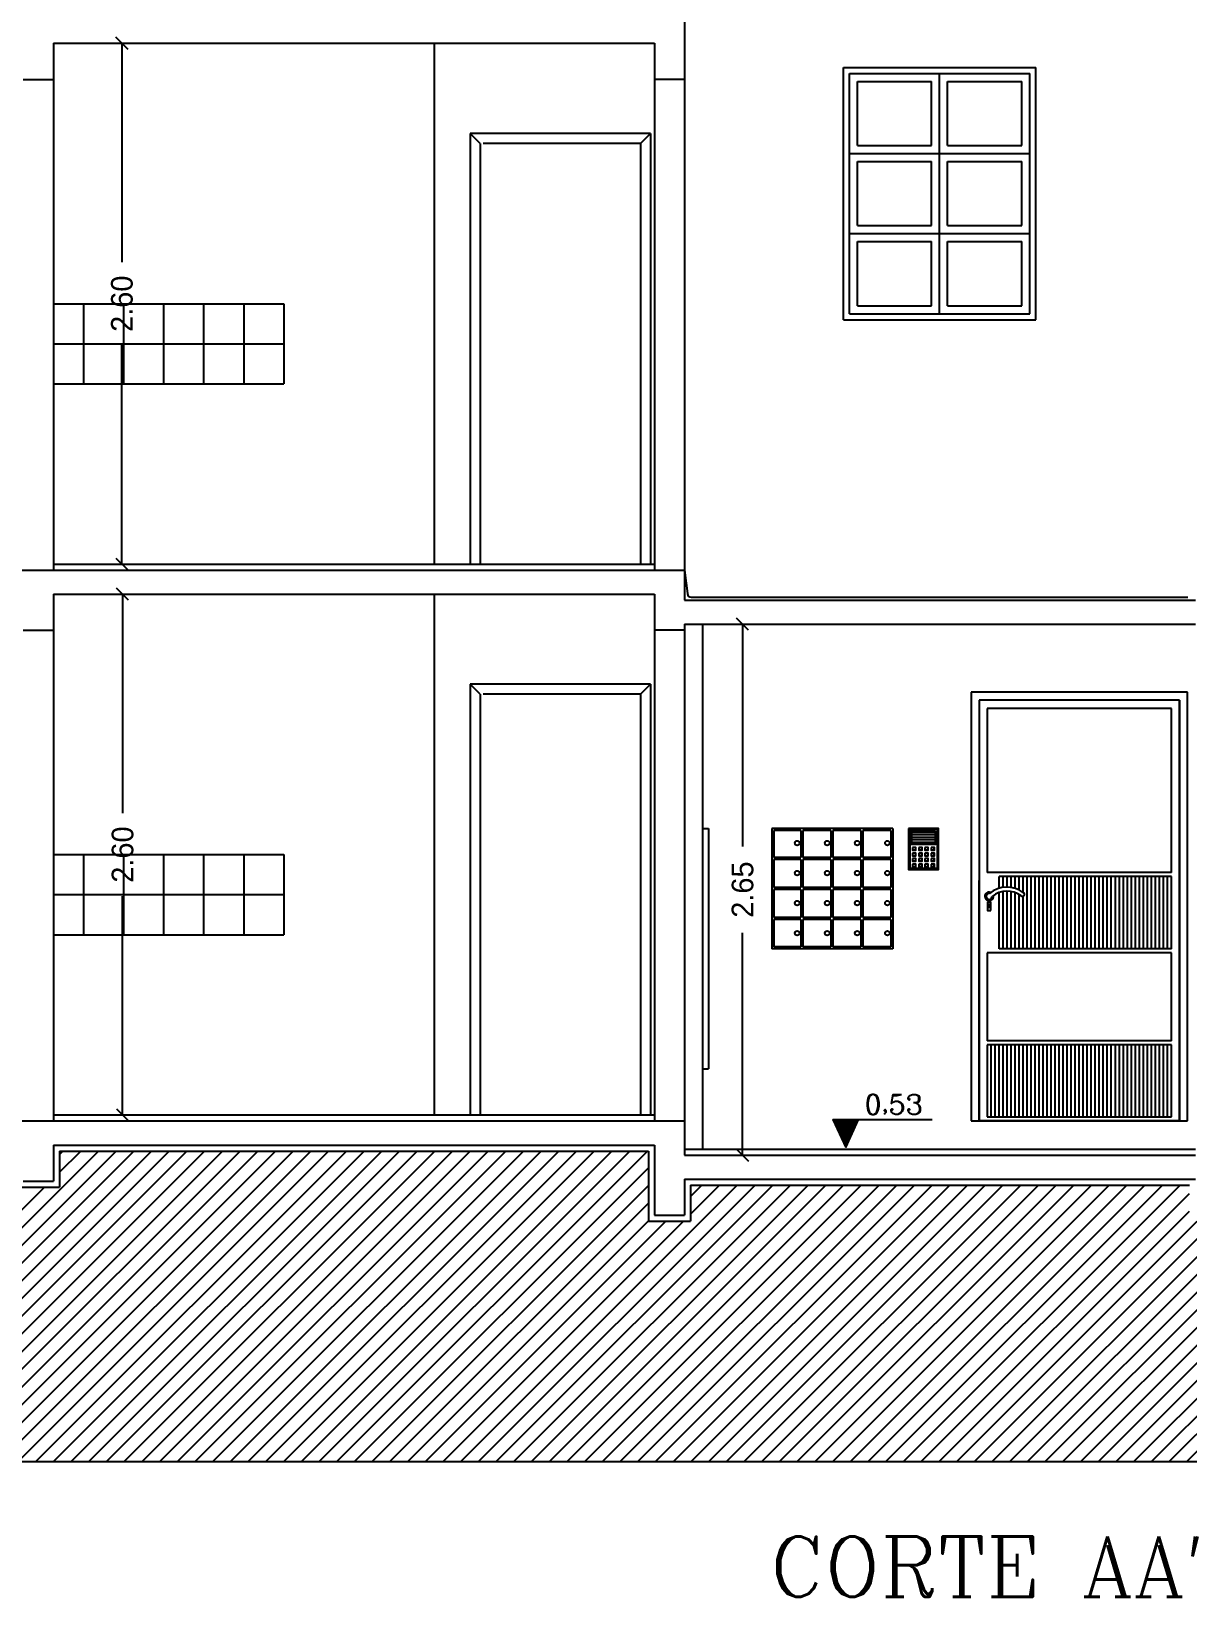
# Model space of a CAD drawing. Extents: x -9 to 119, y 33 to 95.
# Drawn here: x 35.15 to 40.92, y 34.32 to 42.14 of the extents above; entities that cross this region are included whole.
import ezdxf

# ---------------------------------------------------------------- set-up
doc = ezdxf.new("R2010")
doc.units = 0
doc.header["$LTSCALE"] = 8
doc.layers.get('0').update_dxf_attribs({"linetype": 'CONTINUOUS'})
doc.layers.get('DEFPOINTS').update_dxf_attribs({"linetype": 'CONTINUOUS'})
for name, color, linetype in [('CONCRETO', 5, 'CONTINUOUS'), ('COTA', 244, 'CONTINUOUS'), ('COTAS', 244, 'CONTINUOUS'), ('EQUIPAMENTOS', 1, 'CONTINUOUS'), ('ESQUADRIAEMFACHADA', 1, 'CONTINUOUS'), ('ESQUADRIAS', 244, 'CONTINUOUS'), ('PAREDE', 7, 'CONTINUOUS'), ('PAREDES', 7, 'CONTINUOUS'), ('PISO', 30, 'CONTINUOUS'), ('TERRENOEMCORTE', 244, 'CONTINUOUS'), ('TEXTO', 1, 'CONTINUOUS'), ('VISTA', 244, 'CONTINUOUS'), ('VISTAL', 30, 'CONTINUOUS')]:
    doc.layers.add(name, color=color, linetype=linetype)
doc.styles.add('ROMANC', font='ROMANC.SHX')
doc.dimstyles.get("Standard").update_dxf_attribs({"dimtxt": 0.18, "dimasz": 0.18, "dimexe": 0.18, "dimexo": 0.0625, "dimgap": 0.09, "dimtad": 0, "dimtih": 1, "dimtoh": 1, "dimzin": 0, "dimtxsty": 'STANDARD', "dimcen": 0.09, "dimclrt": 30, "dimazin": 3, "dimtfac": 1, "dimtdec": 4, "dimtofl": 0, "dimtmove": 0, "dimatfit": 3, "dimtolj": 1, "dimtzin": 0})

# ---------------------------------------------------------------- blocks, each defined once
blk = doc.blocks.new('_OBLIQUE')
at = {"color": 0, "linetype": 'BYBLOCK'}
blk.add_line((-0.5, -0.5), (0.5, 0.5), dxfattribs=at)
blk = doc.blocks.new('*D31')
at = {"color": 0, "linetype": 'BYBLOCK', "ltscale": 0.2}
for p, q in [((57.9349, 97.4388), (58.2954, 97.4388)), ((58.1874, 97.4388), (58.1874, 96.3298)), ((58.1874, 94.7888), (58.1874, 95.8978)), ((57.9349, 94.7888), (58.2954, 94.7888))]:
    blk.add_line(p, q, dxfattribs=at)
at = {"layer": 'DEFPOINTS', "color": 0, "linetype": 'BYBLOCK', "ltscale": 0.2}
for p in [(57.8974, 97.4388), (57.8974, 94.7888), (58.1874, 94.7888)]:
    blk.add_point(p, dxfattribs=at)
at = {"color": 0, "linetype": 'BYBLOCK', "ltscale": 0.2, "xscale": 0.06, "yscale": 0.06, "zscale": 0.06}
for p, rotation in [((58.1874, 97.4388), 90), ((58.1874, 94.7888), 270)]:
    blk.add_blockref('_OBLIQUE', p, dxfattribs=dict(at, rotation=rotation))
at = {"color": 30, "linetype": 'BYBLOCK', "ltscale": 0.2, "insert": (58.1874, 96.1138), "char_height": 0.108, "attachment_point": 5, "rotation": 90}
blk.add_mtext('\\A1;2.65', dxfattribs=at)
blk = doc.blocks.new('*X2')
at = {"color": 0}
for p, q in [((191.8346, 96.81), (191.8357, 96.8112)), ((191.8352, 96.8088), (191.8375, 96.8112)), ((191.8357, 96.8076), (191.8392, 96.8112)), ((191.8363, 96.8064), (191.841, 96.8112)), ((191.8369, 96.8052), (191.8428, 96.8112)), ((191.8374, 96.804), (191.8445, 96.8112)), ((191.838, 96.8028), (191.8463, 96.8112)), ((191.8386, 96.8016), (191.8481, 96.8112)), ((191.8391, 96.8004), (191.8498, 96.8112)), ((191.8397, 96.7992), (191.8516, 96.8112)), ((191.8403, 96.798), (191.8534, 96.8112)), ((191.8408, 96.7968), (191.8551, 96.8112)), ((191.8414, 96.7956), (191.8569, 96.8112)), ((191.842, 96.7944), (191.8587, 96.8112)), ((191.8425, 96.7932), (191.8605, 96.8112)), ((191.8431, 96.792), (191.8622, 96.8112)), ((191.8436, 96.7908), (191.864, 96.8112)), ((191.8442, 96.7896), (191.8658, 96.8112)), ((191.8448, 96.7884), (191.8675, 96.8112)), ((191.8453, 96.7872), (191.8693, 96.8112)), ((191.8459, 96.786), (191.8711, 96.8112)), ((191.8465, 96.7848), (191.8728, 96.8112)), ((191.847, 96.7836), (191.8746, 96.8112)), ((191.8476, 96.7824), (191.8764, 96.8112)), ((191.8482, 96.7812), (191.8781, 96.8112)), ((191.8487, 96.78), (191.8799, 96.8112)), ((191.8493, 96.7788), (191.8817, 96.8112)), ((191.8499, 96.7776), (191.8834, 96.8112)), ((191.8504, 96.7764), (191.8852, 96.8112)), ((191.851, 96.7752), (191.887, 96.8112)), ((191.8516, 96.774), (191.8887, 96.8112)), ((191.8521, 96.7728), (191.8905, 96.8112)), ((191.8527, 96.7716), (191.8923, 96.8112)), ((191.8533, 96.7704), (191.894, 96.8112)), ((191.8538, 96.7692), (191.8958, 96.8112)), ((191.8544, 96.768), (191.8976, 96.8112)), ((191.855, 96.7668), (191.8972, 96.809)), ((191.8555, 96.7656), (191.8957, 96.8057)), ((191.8561, 96.7644), (191.8942, 96.8025)), ((191.8567, 96.7632), (191.8927, 96.7992)), ((191.8572, 96.762), (191.8913, 96.796)), ((191.8578, 96.7608), (191.8898, 96.7928)), ((191.8584, 96.7596), (191.8883, 96.7895)), ((191.8589, 96.7584), (191.8868, 96.7863)), ((191.8595, 96.7572), (191.8853, 96.783)), ((191.8601, 96.756), (191.8839, 96.7798)), ((191.8606, 96.7548), (191.8824, 96.7765)), ((191.8612, 96.7536), (191.8809, 96.7733)), ((191.8618, 96.7524), (191.8794, 96.77)), ((191.8623, 96.7512), (191.8779, 96.7668)), ((191.8629, 96.75), (191.8765, 96.7635)), ((191.8635, 96.7488), (191.875, 96.7603)), ((191.864, 96.7476), (191.8735, 96.757)), ((191.8646, 96.7464), (191.872, 96.7538)), ((191.8652, 96.7452), (191.8705, 96.7505)), ((191.8657, 96.744), (191.8691, 96.7473)), ((191.8663, 96.7428), (191.8676, 96.744))]:
    blk.add_line(p, q, dxfattribs=at)
blk = doc.blocks.new('*D133')
at = {"color": 0, "linetype": 'BYBLOCK', "ltscale": 0.2}
for p, q in [((35.2975, 42.0754), (35.7106, 42.0754)), ((35.6026, 42.0754), (35.6026, 40.9824)), ((35.6026, 39.4754), (35.6026, 40.5684)), ((35.2975, 39.4754), (35.7106, 39.4754))]:
    blk.add_line(p, q, dxfattribs=at)
at = {"layer": 'DEFPOINTS', "color": 0, "linetype": 'BYBLOCK', "ltscale": 0.2}
for p in [(35.26, 42.0754), (35.26, 39.4754), (35.6026, 39.4754)]:
    blk.add_point(p, dxfattribs=at)
at = {"color": 0, "linetype": 'BYBLOCK', "ltscale": 0.2, "xscale": 0.06, "yscale": 0.06, "zscale": 0.06}
for p, rotation in [((35.6026, 42.0754), 90), ((35.6026, 39.4754), 270)]:
    blk.add_blockref('_OBLIQUE', p, dxfattribs=dict(at, rotation=rotation))
at = {"color": 30, "linetype": 'BYBLOCK', "ltscale": 0.2, "insert": (35.6026, 40.7754), "char_height": 0.108, "attachment_point": 5, "rotation": 90}
blk.add_mtext('\\A1;2.60', dxfattribs=at)
blk = doc.blocks.new('*D134')
at = {"color": 0, "linetype": 'BYBLOCK', "ltscale": 0.2}
for p, q in [((35.2975, 39.3254), (35.7139, 39.3254)), ((35.6059, 39.3254), (35.6059, 38.2324)), ((35.6059, 36.7254), (35.6059, 37.8184)), ((35.2975, 36.7254), (35.7139, 36.7254))]:
    blk.add_line(p, q, dxfattribs=at)
at = {"layer": 'DEFPOINTS', "color": 0, "linetype": 'BYBLOCK', "ltscale": 0.2}
for p in [(35.26, 39.3254), (35.26, 36.7254), (35.6059, 36.7254)]:
    blk.add_point(p, dxfattribs=at)
at = {"color": 0, "linetype": 'BYBLOCK', "ltscale": 0.2, "xscale": 0.06, "yscale": 0.06, "zscale": 0.06}
for p, rotation in [((35.6059, 39.3254), 90), ((35.6059, 36.7254), 270)]:
    blk.add_blockref('_OBLIQUE', p, dxfattribs=dict(at, rotation=rotation))
at = {"color": 30, "linetype": 'BYBLOCK', "ltscale": 0.2, "insert": (35.6059, 38.0254), "char_height": 0.108, "attachment_point": 5, "rotation": 90}
blk.add_mtext('\\A1;2.60', dxfattribs=at)
blk = doc.blocks.new('*D135')
at = {"color": 0, "linetype": 'BYBLOCK', "ltscale": 0.2}
for p, q in [((7.9854, 47.3212), (7.4756, 47.3212)), ((7.5836, 47.3212), (7.5836, 46.2282)), ((7.5836, 44.7212), (7.5836, 45.8142)), ((7.9854, 44.7212), (7.4756, 44.7212)), ((68.6188, 37.9514), (68.3973, 37.9514)), ((68.5053, 37.9514), (68.5053, 37.4216)), ((68.5053, 36.4958), (68.5053, 37.0256)), ((68.6188, 36.4958), (68.3973, 36.4958))]:
    blk.add_line(p, q, dxfattribs=at)
at = {"layer": 'DEFPOINTS', "color": 0, "linetype": 'BYBLOCK', "ltscale": 0.2}
for p in [(8.0229, 47.3212), (7.5836, 44.7212), (8.0229, 44.7212), (68.6563, 37.9514), (68.5053, 36.4958), (68.6563, 36.4958)]:
    blk.add_point(p, dxfattribs=at)
at = {"color": 0, "linetype": 'BYBLOCK', "ltscale": 0.2, "xscale": 0.06, "yscale": 0.06, "zscale": 0.06}
for p, rotation in [((7.5836, 47.3212), 90), ((7.5836, 44.7212), 270), ((68.5053, 37.9514), 90), ((68.5053, 36.4958), 270)]:
    blk.add_blockref('_OBLIQUE', p, dxfattribs=dict(at, rotation=rotation))
at = {"color": 30, "linetype": 'BYBLOCK', "ltscale": 0.2, "char_height": 0.108, "attachment_point": 5, "rotation": 90}
for s, insert in [('\\A1;2.60', (7.5836, 46.0212)), ('\\A1;1.46', (68.5053, 37.2236))]:
    blk.add_mtext(s, dxfattribs=dict(at, insert=insert))
blk = doc.blocks.new('*D136')
at = {"color": 0, "linetype": 'BYBLOCK', "ltscale": 0.2}
for p, q in [((11.0965, 52.3012), (10.7609, 52.3012)), ((10.8689, 52.3012), (10.8689, 51.8192)), ((10.8689, 50.9412), (10.8689, 51.4232)), ((11.4966, 50.9412), (10.7609, 50.9412)), ((7.9854, 44.5712), (7.4806, 44.5712)), ((7.5886, 44.5712), (7.5886, 43.4782)), ((7.5886, 41.9712), (7.5886, 43.0642)), ((7.9854, 41.9712), (7.4806, 41.9712)), ((68.6188, 38.1514), (68.2229, 38.1514)), ((68.3309, 38.1514), (68.3309, 37.5216)), ((68.3309, 36.4958), (68.3309, 37.1256)), ((68.6188, 36.4958), (68.2229, 36.4958))]:
    blk.add_line(p, q, dxfattribs=at)
at = {"layer": 'DEFPOINTS', "color": 0, "linetype": 'BYBLOCK', "ltscale": 0.2}
for p in [(10.8689, 52.3012), (11.134, 52.3012), (11.5341, 50.9412), (8.0229, 44.5712), (7.5886, 41.9712), (8.0229, 41.9712), (68.6563, 38.1514), (68.3309, 36.4958), (68.6563, 36.4958)]:
    blk.add_point(p, dxfattribs=at)
at = {"color": 0, "linetype": 'BYBLOCK', "ltscale": 0.2, "xscale": 0.06, "yscale": 0.06, "zscale": 0.06}
for p, rotation in [((10.8689, 52.3012), 90), ((10.8689, 50.9412), 270), ((7.5886, 44.5712), 90), ((7.5886, 41.9712), 270), ((68.3309, 38.1514), 90), ((68.3309, 36.4958), 270)]:
    blk.add_blockref('_OBLIQUE', p, dxfattribs=dict(at, rotation=rotation))
at = {"color": 30, "linetype": 'BYBLOCK', "ltscale": 0.2, "char_height": 0.108, "attachment_point": 5, "rotation": 90}
for s, insert in [('\\A1;1.36', (10.8689, 51.6212)), ('\\A1;2.60', (7.5886, 43.2712)), ('\\A1;1.66', (68.3309, 37.3236))]:
    blk.add_mtext(s, dxfattribs=dict(at, insert=insert))
blk = doc.blocks.new('*X149')
at = {"color": 0, "ltscale": 0.2}
for p, q in [((39.5442, 38.1375), (39.6609, 38.1375)), ((39.5442, 38.125), (39.6609, 38.125)), ((39.5442, 38.1125), (39.6609, 38.1125)), ((39.5442, 38.1), (39.6609, 38.1)), ((39.5442, 38.0875), (39.6609, 38.0875))]:
    blk.add_line(p, q, dxfattribs=at)
blk = doc.blocks.new('*X155')
at = {"color": 0, "ltscale": 0.2}
for p, q in [((33.9348, 34.9954), (35.4848, 36.5454)), ((34.0231, 34.9954), (35.5731, 36.5454)), ((34.1115, 34.9954), (35.6615, 36.5454)), ((34.1999, 34.9954), (35.7499, 36.5454)), ((34.2883, 34.9954), (35.8383, 36.5454)), ((34.3767, 34.9954), (35.9267, 36.5454)), ((34.4651, 34.9954), (36.0151, 36.5454)), ((34.5535, 34.9954), (36.1035, 36.5454)), ((34.6419, 34.9954), (36.1919, 36.5454)), ((34.7302, 34.9954), (36.2802, 36.5454)), ((34.8186, 34.9954), (36.3686, 36.5454)), ((34.907, 34.9954), (36.457, 36.5454)), ((34.9954, 34.9954), (36.5454, 36.5454)), ((35.0838, 34.9954), (36.6338, 36.5454)), ((35.1722, 34.9954), (36.7222, 36.5454)), ((35.2606, 34.9954), (36.8106, 36.5454)), ((35.29, 36.4391), (35.3964, 36.5454)), ((35.29, 36.5275), (35.308, 36.5454)), ((35.349, 34.9954), (36.899, 36.5454)), ((35.4374, 34.9954), (36.9874, 36.5454)), ((35.5257, 34.9954), (37.0757, 36.5454)), ((35.6141, 34.9954), (37.1641, 36.5454)), ((35.7025, 34.9954), (37.2525, 36.5454)), ((35.7909, 34.9954), (37.3409, 36.5454)), ((35.8793, 34.9954), (37.4293, 36.5454)), ((35.9677, 34.9954), (37.5177, 36.5454)), ((36.0561, 34.9954), (37.6061, 36.5454)), ((36.1445, 34.9954), (37.6945, 36.5454)), ((36.2328, 34.9954), (37.7828, 36.5454)), ((36.3212, 34.9954), (37.8712, 36.5454)), ((36.4096, 34.9954), (37.9596, 36.5454)), ((36.498, 34.9954), (38.048, 36.5454)), ((36.5864, 34.9954), (38.1364, 36.5454)), ((36.6748, 34.9954), (38.2248, 36.5454)), ((39.9452, 34.9954), (41.4952, 36.5454)), ((40.0335, 34.9954), (41.5835, 36.5454)), ((40.1219, 34.9954), (41.6719, 36.5454)), ((40.2103, 34.9954), (41.7603, 36.5454)), ((40.2987, 34.9954), (41.8487, 36.5454)), ((40.3871, 34.9954), (41.9371, 36.5454)), ((40.4755, 34.9954), (42.0255, 36.5454)), ((40.5639, 34.9954), (42.1139, 36.5454)), ((40.6523, 34.9954), (42.2023, 36.5454)), ((40.7407, 34.9954), (42.2907, 36.5454)), ((40.829, 34.9954), (42.379, 36.5454)), ((40.9174, 34.9954), (42.4674, 36.5454)), ((36.7632, 34.9954), (38.23, 36.4622)), ((33.8464, 34.9954), (35.2164, 36.3654)), ((36.8516, 34.9954), (38.23, 36.3739)), ((37.2935, 34.9954), (38.6735, 36.3754)), ((37.3819, 34.9954), (38.7619, 36.3754)), ((37.4703, 34.9954), (38.8503, 36.3754)), ((37.5587, 34.9954), (38.9387, 36.3754)), ((37.6471, 34.9954), (39.0271, 36.3754)), ((37.7355, 34.9954), (39.1155, 36.3754)), ((37.8238, 34.9954), (39.2038, 36.3754)), ((37.9122, 34.9954), (39.2922, 36.3754)), ((38.0006, 34.9954), (39.3806, 36.3754)), ((38.089, 34.9954), (39.469, 36.3754)), ((38.1774, 34.9954), (39.5574, 36.3754)), ((38.2658, 34.9954), (39.6458, 36.3754)), ((38.3542, 34.9954), (39.7342, 36.3754)), ((38.44, 36.2303), (38.5851, 36.3754)), ((38.44, 36.3187), (38.4967, 36.3754)), ((38.4426, 34.9954), (39.8226, 36.3754)), ((38.5309, 34.9954), (39.9109, 36.3754)), ((38.6193, 34.9954), (39.9993, 36.3754)), ((38.7077, 34.9954), (40.0877, 36.3754)), ((38.7961, 34.9954), (40.1761, 36.3754)), ((38.8845, 34.9954), (40.2645, 36.3754)), ((38.9729, 34.9954), (40.3529, 36.3754)), ((39.0613, 34.9954), (40.4413, 36.3754)), ((39.1497, 34.9954), (40.5297, 36.3754)), ((39.2381, 34.9954), (40.6181, 36.3754)), ((39.3264, 34.9954), (40.7064, 36.3754)), ((39.4148, 34.9954), (40.7948, 36.3754)), ((39.5032, 34.9954), (40.8832, 36.3754)), ((36.94, 34.9954), (38.23, 36.2855)), ((39.5916, 34.9954), (40.93, 36.3338)), ((37.0283, 34.9954), (38.23, 36.1971)), ((37.1167, 34.9954), (38.3167, 36.1954)), ((37.2051, 34.9954), (38.4051, 36.1954)), ((39.68, 34.9954), (40.93, 36.2454)), ((39.7684, 34.9954), (40.9684, 36.1954)), ((39.8568, 34.9954), (41.0568, 36.1954))]:
    blk.add_line(p, q, dxfattribs=at)
blk = doc.blocks.new('*D149')
at = {"color": 0, "linetype": 'BYBLOCK', "ltscale": 0.2}
for p, q in [((49.37, 37.0111), (49.37, 37.1917)), ((51.9549, 37.0077), (51.9549, 37.1917)), ((49.37, 37.0837), (50.4464, 37.0837)), ((51.9549, 37.0837), (50.8784, 37.0837)), ((20.0507, 35.7912), (19.8223, 35.7912)), ((20.0457, 35.7412), (19.8223, 35.7412)), ((19.9303, 35.7912), (19.9303, 35.7912)), ((19.9303, 35.7412), (19.9303, 35.6212))]:
    blk.add_line(p, q, dxfattribs=at)
at = {"layer": 'DEFPOINTS', "color": 0, "linetype": 'BYBLOCK', "ltscale": 0.2}
for p in [(51.9549, 37.0837), (49.37, 36.9736), (51.9549, 36.9702), (19.9303, 35.7412), (20.0832, 35.7412), (20.0882, 35.7912)]:
    blk.add_point(p, dxfattribs=at)
at = {"color": 0, "linetype": 'BYBLOCK', "ltscale": 0.2, "xscale": 0.06, "yscale": 0.06, "zscale": 0.06}
for p, rotation in [((49.37, 37.0837), 180), ((19.9303, 35.7912), 270), ((19.9303, 35.7412), 90)]:
    blk.add_blockref('_OBLIQUE', p, dxfattribs=dict(at, rotation=rotation))
blk.add_blockref('_OBLIQUE', (51.9549, 37.0837), dxfattribs=at)
at = {"color": 30, "linetype": 'BYBLOCK', "ltscale": 0.2, "insert": (50.6624, 37.0837), "char_height": 0.108, "attachment_point": 5}
blk.add_mtext('\\A1;{2.55}', dxfattribs=at)
at = {"color": 30, "linetype": 'BYBLOCK', "ltscale": 0.2, "insert": (19.9303, 35.4232), "char_height": 0.108, "attachment_point": 5, "rotation": 90}
blk.add_mtext('\\A1;0.05', dxfattribs=at)

msp = doc.modelspace()

# ---------------------------------------------------------------- linework, layer by layer
at = {"layer": 'CONCRETO', "color": 5, "ltscale": 0.2}
for p, q in [((38.41, 42.1954), (38.41, 41.8954)), ((35.26, 42.0754), (35.26, 41.8954)), ((35.26, 42.0754), (38.26, 42.0754)), ((38.26, 42.0754), (38.26, 41.8954)), ((35.11, 41.8954), (35.26, 41.8954)), ((38.41, 41.8954), (38.26, 41.8954)), ((33.69, 39.4454), (38.41, 39.4454)), ((38.41, 39.4454), (38.41, 39.2954)), ((35.26, 39.3254), (35.26, 39.1454)), ((35.26, 39.3254), (38.26, 39.3254)), ((38.26, 39.3254), (38.26, 39.1454)), ((38.41, 39.2954), (40.96, 39.2954)), ((38.41, 39.1754), (40.96, 39.1754)), ((38.41, 39.1754), (38.41, 39.1454)), ((35.11, 39.1454), (35.26, 39.1454)), ((38.41, 39.1454), (38.26, 39.1454)), ((33.69, 36.6954), (38.41, 36.6954)), ((38.41, 36.6954), (38.41, 36.5254)), ((35.26, 36.5754), (35.26, 36.3954)), ((35.26, 36.5754), (38.26, 36.5754)), ((38.26, 36.5754), (38.26, 36.2254)), ((38.41, 36.5254), (40.96, 36.5254)), ((35.11, 36.3954), (35.26, 36.3954)), ((38.41, 36.4054), (38.41, 36.2254)), ((38.41, 36.4054), (40.96, 36.4054)), ((38.26, 36.2254), (38.41, 36.2254))]:
    msp.add_line(p, q, dxfattribs=at)
at = {"layer": 'COTAS', "color": 244, "ltscale": 0.2}
for p, q in [((39.1506, 36.702), (39.6451, 36.702)), ((39.1506, 36.702), (39.2157, 36.5636)), ((39.2157, 36.5636), (39.279, 36.7024))]:
    msp.add_line(p, q, dxfattribs=at)
at = {"layer": 'EQUIPAMENTOS', "color": 30, "ltscale": 0.2}
msp.add_line((38.41, 39.4454), (38.424, 39.328), dxfattribs=at)
for points in [[(39.6629, 38.1417), (39.6629, 38.075), (39.5422, 38.075), (39.5422, 38.1417)], [(39.6609, 38.1397), (39.6609, 38.077), (39.5442, 38.077), (39.5442, 38.1397)], [(39.5478, 38.061), (39.5478, 38.0476), (39.5645, 38.0476), (39.5645, 38.061)], [(39.5484, 38.0604), (39.5484, 38.0482), (39.5639, 38.0482), (39.5639, 38.0604)], [(39.5786, 38.061), (39.5786, 38.0476), (39.5953, 38.0476), (39.5953, 38.061)], [(39.5792, 38.0604), (39.5792, 38.0482), (39.5947, 38.0482), (39.5947, 38.0604)], [(39.6093, 38.061), (39.6093, 38.0476), (39.6261, 38.0476), (39.6261, 38.061)], [(39.6099, 38.0604), (39.6099, 38.0482), (39.6255, 38.0482), (39.6255, 38.0604)], [(39.6401, 38.061), (39.6401, 38.0476), (39.6568, 38.0476), (39.6568, 38.061)], [(39.6407, 38.0604), (39.6407, 38.0482), (39.6562, 38.0482), (39.6562, 38.0604)], [(39.5478, 38.033), (39.5478, 38.0196), (39.5645, 38.0196), (39.5645, 38.033)], [(39.5478, 38.0061), (39.5478, 37.9927), (39.5645, 37.9927), (39.5645, 38.0061)], [(39.5484, 38.0324), (39.5484, 38.0202), (39.5639, 38.0202), (39.5639, 38.0324)], [(39.5484, 38.0055), (39.5484, 37.9933), (39.5639, 37.9933), (39.5639, 38.0055)], [(39.5786, 38.033), (39.5786, 38.0196), (39.5953, 38.0196), (39.5953, 38.033)], [(39.5786, 38.0061), (39.5786, 37.9927), (39.5953, 37.9927), (39.5953, 38.0061)], [(39.5792, 38.0324), (39.5792, 38.0202), (39.5947, 38.0202), (39.5947, 38.0324)], [(39.5792, 38.0055), (39.5792, 37.9933), (39.5947, 37.9933), (39.5947, 38.0055)], [(39.6093, 38.033), (39.6093, 38.0196), (39.6261, 38.0196), (39.6261, 38.033)], [(39.6093, 38.0061), (39.6093, 37.9927), (39.6261, 37.9927), (39.6261, 38.0061)], [(39.6099, 38.0324), (39.6099, 38.0202), (39.6255, 38.0202), (39.6255, 38.0324)], [(39.6099, 38.0055), (39.6099, 37.9933), (39.6255, 37.9933), (39.6255, 38.0055)], [(39.6401, 38.033), (39.6401, 38.0196), (39.6568, 38.0196), (39.6568, 38.033)], [(39.6401, 38.0061), (39.6401, 37.9927), (39.6568, 37.9927), (39.6568, 38.0061)], [(39.6407, 38.0324), (39.6407, 38.0202), (39.6562, 38.0202), (39.6562, 38.0324)], [(39.6407, 38.0055), (39.6407, 37.9933), (39.6562, 37.9933), (39.6562, 38.0055)], [(39.5478, 37.9782), (39.5478, 37.9648), (39.5645, 37.9648), (39.5645, 37.9782)], [(39.5484, 37.9776), (39.5484, 37.9654), (39.5639, 37.9654), (39.5639, 37.9776)], [(39.5786, 37.9782), (39.5786, 37.9648), (39.5953, 37.9648), (39.5953, 37.9782)], [(39.5792, 37.9776), (39.5792, 37.9654), (39.5947, 37.9654), (39.5947, 37.9776)], [(39.6093, 37.9782), (39.6093, 37.9648), (39.6261, 37.9648), (39.6261, 37.9782)], [(39.6099, 37.9776), (39.6099, 37.9654), (39.6255, 37.9654), (39.6255, 37.9776)], [(39.6401, 37.9782), (39.6401, 37.9648), (39.6568, 37.9648), (39.6568, 37.9782)], [(39.6407, 37.9776), (39.6407, 37.9654), (39.6562, 37.9654), (39.6562, 37.9776)]]:
    msp.add_lwpolyline(points, close=True, dxfattribs=at)
msp.add_arc((38.4439, 39.3304), 0.02, 186.81805, 270, dxfattribs=at)
at = {"layer": 'ESQUADRIAEMFACHADA', "color": 30, "ltscale": 0.2}
for p, q in [((39.203, 41.9554), (40.163, 41.9554)), ((39.203, 40.6954), (39.203, 41.9554)), ((39.233, 41.9254), (40.133, 41.9254)), ((39.233, 40.7254), (39.233, 41.9254)), ((39.683, 40.7254), (39.683, 41.9254)), ((40.133, 40.7254), (40.133, 41.9254)), ((40.163, 40.6954), (40.163, 41.9554)), ((39.273, 41.8854), (39.643, 41.8854)), ((39.273, 41.5654), (39.273, 41.8854)), ((39.643, 41.5654), (39.643, 41.8854)), ((39.723, 41.8854), (40.093, 41.8854)), ((39.723, 41.5654), (39.723, 41.8854)), ((40.093, 41.5654), (40.093, 41.8854)), ((39.233, 41.5254), (40.133, 41.5254)), ((39.273, 41.5654), (39.643, 41.5654)), ((39.723, 41.5654), (40.093, 41.5654)), ((39.273, 41.4854), (39.643, 41.4854)), ((39.273, 41.1654), (39.273, 41.4854)), ((39.643, 41.1654), (39.643, 41.4854)), ((39.723, 41.4854), (40.093, 41.4854)), ((39.723, 41.1654), (39.723, 41.4854)), ((40.093, 41.1654), (40.093, 41.4854)), ((39.233, 41.1254), (40.133, 41.1254)), ((39.273, 41.1654), (39.643, 41.1654)), ((39.723, 41.1654), (40.093, 41.1654)), ((39.273, 40.7654), (39.273, 41.0854)), ((39.273, 41.0854), (39.643, 41.0854)), ((39.643, 40.7654), (39.643, 41.0854)), ((39.723, 40.7654), (39.723, 41.0854)), ((39.723, 41.0854), (40.093, 41.0854)), ((40.093, 40.7654), (40.093, 41.0854)), ((39.233, 40.7254), (40.133, 40.7254)), ((39.273, 40.7654), (39.643, 40.7654)), ((39.723, 40.7654), (40.093, 40.7654)), ((39.203, 40.6954), (40.163, 40.6954))]:
    msp.add_line(p, q, dxfattribs=at)
at = {"layer": 'ESQUADRIAS', "color": 30, "ltscale": 0.2}
for p, q in [((37.16, 42.0754), (37.16, 39.4754)), ((37.34, 41.6254), (37.34, 39.4754)), ((38.24, 41.6254), (37.34, 41.6254)), ((38.24, 41.6254), (38.24, 39.4754)), ((37.39, 41.5754), (37.39, 39.4754)), ((38.19, 41.5754), (37.405, 41.5754)), ((38.19, 41.5754), (38.19, 39.4754)), ((37.16, 39.3254), (37.16, 36.7254)), ((38.4439, 39.3104), (40.9221, 39.3104)), ((38.24, 38.8754), (37.34, 38.8754)), ((37.34, 38.8754), (37.34, 36.7254)), ((38.24, 38.8754), (38.24, 36.7254)), ((37.39, 38.8254), (37.39, 36.7254)), ((38.19, 38.8254), (37.405, 38.8254)), ((38.19, 38.8254), (38.19, 36.7254))]:
    msp.add_line(p, q, dxfattribs=at)
at = {"layer": 'ESQUADRIAS', "color": 1, "ltscale": 0.2}
for p, q in [((37.39, 41.5754), (37.34, 41.6254)), ((38.19, 41.5754), (38.24, 41.6254)), ((37.39, 38.8254), (37.34, 38.8754)), ((38.19, 38.8254), (38.24, 38.8754))]:
    msp.add_line(p, q, dxfattribs=at)
at = {"layer": 'ESQUADRIAS', "color": 30, "linetype": 'CONTINUOUS', "ltscale": 0.3}
for p, q in [((40.92, 38.8354), (39.84, 38.8354)), ((39.84, 38.8354), (39.84, 36.6954)), ((39.88, 38.7954), (39.88, 36.6954)), ((40.88, 38.7954), (39.88, 38.7954)), ((40.88, 36.6954), (40.88, 38.7954)), ((40.92, 36.6954), (40.92, 38.8354)), ((40.84, 38.7554), (39.92, 38.7554)), ((39.92, 38.7554), (39.92, 37.9354)), ((40.84, 37.9354), (40.84, 38.7554)), ((40.84, 37.9354), (39.92, 37.9354)), ((39.98, 37.857), (39.98, 37.9154)), ((40.84, 37.9154), (39.98, 37.9154)), ((40, 37.8614), (40, 37.9154)), ((40.02, 37.8627), (40.02, 37.9154)), ((40.04, 37.8612), (40.04, 37.9154)), ((40.06, 37.8566), (40.06, 37.9154)), ((40.08, 37.8487), (40.08, 37.9154)), ((40.1, 37.8367), (40.1, 37.9154)), ((40.12, 37.5554), (40.12, 37.9154)), ((40.14, 37.5554), (40.14, 37.9154)), ((40.16, 37.5554), (40.16, 37.9154)), ((40.18, 37.5554), (40.18, 37.9154)), ((40.2, 37.5554), (40.2, 37.9154)), ((40.22, 37.5554), (40.22, 37.9154)), ((40.24, 37.5554), (40.24, 37.9154)), ((40.26, 37.5554), (40.26, 37.9154)), ((40.28, 37.5554), (40.28, 37.9154)), ((40.3, 37.5554), (40.3, 37.9154)), ((40.32, 37.5554), (40.32, 37.9154)), ((40.34, 37.5554), (40.34, 37.9154)), ((40.36, 37.5554), (40.36, 37.9154)), ((40.38, 37.5554), (40.38, 37.9154)), ((40.4, 37.5554), (40.4, 37.9154)), ((40.42, 37.5554), (40.42, 37.9154)), ((40.44, 37.5554), (40.44, 37.9154)), ((40.46, 37.5554), (40.46, 37.9154)), ((40.48, 37.5554), (40.48, 37.9154)), ((40.5, 37.5554), (40.5, 37.9154)), ((40.52, 37.5554), (40.52, 37.9154)), ((40.54, 37.5554), (40.54, 37.9154)), ((40.56, 37.5554), (40.56, 37.9154)), ((40.58, 37.5554), (40.58, 37.9154)), ((40.6, 37.5554), (40.6, 37.9154)), ((40.62, 37.5554), (40.62, 37.9154)), ((40.64, 37.5554), (40.64, 37.9154)), ((40.66, 37.5554), (40.66, 37.9154)), ((40.68, 37.5554), (40.68, 37.9154)), ((40.7, 37.5554), (40.7, 37.9154)), ((40.72, 37.5554), (40.72, 37.9154)), ((40.74, 37.5554), (40.74, 37.9154)), ((40.76, 37.5554), (40.76, 37.9154)), ((40.78, 37.5554), (40.78, 37.9154)), ((40.8, 37.5554), (40.8, 37.9154)), ((40.82, 37.5554), (40.82, 37.9154)), ((40.84, 37.5554), (40.84, 37.9154)), ((39.88, 36.6954), (39.88, 37.8954)), ((39.98, 37.5554), (39.98, 37.836)), ((40, 37.5554), (40, 37.8411)), ((40.02, 37.5554), (40.02, 37.8427)), ((40.04, 37.5554), (40.04, 37.8409)), ((40.06, 37.5554), (40.06, 37.8355)), ((40.08, 37.5554), (40.08, 37.8259)), ((40.1, 37.5554), (40.1, 37.8178)), ((39.92, 37.5354), (39.92, 37.0954)), ((40.84, 37.5354), (39.92, 37.5354)), ((40.84, 37.5554), (39.98, 37.5554)), ((40.84, 37.0954), (40.84, 37.5354)), ((40.84, 37.0954), (39.92, 37.0954)), ((39.92, 37.0754), (39.92, 36.7154)), ((40.84, 37.0754), (39.92, 37.0754)), ((39.94, 36.7154), (39.94, 37.0754)), ((39.96, 36.7154), (39.96, 37.0754)), ((39.98, 36.7154), (39.98, 37.0754)), ((40, 36.7154), (40, 37.0754)), ((40.02, 36.7154), (40.02, 37.0754)), ((40.04, 36.7154), (40.04, 37.0754)), ((40.06, 36.7154), (40.06, 37.0754)), ((40.08, 36.7154), (40.08, 37.0754)), ((40.1, 36.7154), (40.1, 37.0754)), ((40.12, 36.7154), (40.12, 37.0754)), ((40.14, 36.7154), (40.14, 37.0754)), ((40.16, 36.7154), (40.16, 37.0754)), ((40.18, 36.7154), (40.18, 37.0754)), ((40.2, 36.7154), (40.2, 37.0754)), ((40.22, 36.7154), (40.22, 37.0754)), ((40.24, 36.7154), (40.24, 37.0754)), ((40.26, 36.7154), (40.26, 37.0754)), ((40.28, 36.7154), (40.28, 37.0754)), ((40.3, 36.7154), (40.3, 37.0754)), ((40.32, 36.7154), (40.32, 37.0754)), ((40.34, 36.7154), (40.34, 37.0754)), ((40.36, 36.7154), (40.36, 37.0754)), ((40.38, 36.7154), (40.38, 37.0754)), ((40.4, 36.7154), (40.4, 37.0754)), ((40.42, 36.7154), (40.42, 37.0754)), ((40.44, 36.7154), (40.44, 37.0754)), ((40.46, 36.7154), (40.46, 37.0754)), ((40.48, 36.7154), (40.48, 37.0754)), ((40.5, 36.7154), (40.5, 37.0754)), ((40.52, 36.7154), (40.52, 37.0754)), ((40.54, 36.7154), (40.54, 37.0754)), ((40.56, 36.7154), (40.56, 37.0754)), ((40.58, 36.7154), (40.58, 37.0754)), ((40.6, 36.7154), (40.6, 37.0754)), ((40.62, 36.7154), (40.62, 37.0754)), ((40.64, 36.7154), (40.64, 37.0754)), ((40.66, 36.7154), (40.66, 37.0754)), ((40.68, 36.7154), (40.68, 37.0754)), ((40.7, 36.7154), (40.7, 37.0754)), ((40.72, 36.7154), (40.72, 37.0754)), ((40.74, 36.7154), (40.74, 37.0754)), ((40.76, 36.7154), (40.76, 37.0754)), ((40.78, 36.7154), (40.78, 37.0754)), ((40.8, 36.7154), (40.8, 37.0754)), ((40.82, 36.7154), (40.82, 37.0754)), ((40.84, 36.7154), (40.84, 37.0754)), ((39.84, 36.6954), (40.92, 36.6954)), ((39.92, 36.7154), (40.84, 36.7154))]:
    msp.add_line(p, q, dxfattribs=at)
at = {"layer": 'ESQUADRIAS', "color": 244, "ltscale": 0.2}
for p, q in [((39.88, 38.7954), (39.88, 36.6954)), ((40.88, 38.7954), (39.88, 38.7954)), ((40.88, 38.7954), (40.88, 36.6954)), ((40.88, 36.6954), (39.88, 36.6954))]:
    msp.add_line(p, q, dxfattribs=at)
at = {"layer": 'ESQUADRIAS', "color": 30, "linetype": 'CONTINUOUS', "ltscale": 0.3}
for points in [[(39.9387, 37.746), (39.9387, 37.7855), (39.9217, 37.7855), (39.9217, 37.746)], [(39.9329, 37.7767), (39.9329, 37.7607), (39.9276, 37.7607), (39.9276, 37.7767)]]:
    msp.add_lwpolyline(points, close=True, dxfattribs=at)
for centre, radius, start, end in [((39.9302, 37.8165), 0.0217, 67.39918, 12.40081), ((39.9302, 37.8165), 0.0147, 84.57408, 359.02539), ((40.0194, 37.7249), 0.1378, 52.94627, 129.55362), ((40.0194, 37.7249), 0.1178, 52.94627, 129.17205), ((40.0962, 37.8271), 0.01, 234.40611, 51.48643)]:
    msp.add_arc(centre, radius, start, end, dxfattribs=at)
at = {"layer": 'PAREDE', "color": 3, "ltscale": 0.2}
for p, q in [((38.26, 41.8954), (38.26, 39.4454)), ((38.41, 41.8954), (38.41, 39.4454)), ((38.26, 39.1454), (38.26, 36.6954)), ((38.41, 39.1454), (38.41, 36.6954))]:
    msp.add_line(p, q, dxfattribs=at)
at = {"layer": 'PAREDE', "color": 30, "ltscale": 0.2}
for p, q in [((38.5, 39.1754), (38.5, 36.5554)), ((38.53, 38.1554), (38.53, 36.9554))]:
    msp.add_line(p, q, dxfattribs=at)
at = {"layer": 'PAREDES', "color": 3, "ltscale": 0.2}
for p, q in [((35.26, 41.8954), (35.26, 39.4454)), ((35.26, 39.1454), (35.26, 36.6954))]:
    msp.add_line(p, q, dxfattribs=at)
at = {"layer": 'PISO', "color": 30, "ltscale": 0.2}
for p, q in [((35.26, 40.7754), (36.41, 40.7754)), ((35.41, 40.7754), (35.41, 40.3754)), ((35.61, 40.7754), (35.61, 40.3754)), ((35.81, 40.7754), (35.81, 40.3754)), ((36.01, 40.7754), (36.01, 40.3754)), ((36.21, 40.7754), (36.21, 40.3754)), ((36.41, 40.7754), (36.41, 40.3754)), ((35.26, 40.5754), (36.41, 40.5754)), ((35.26, 40.3754), (36.41, 40.3754)), ((35.26, 39.4754), (38.26, 39.4754)), ((38.5, 38.1554), (38.53, 38.1554)), ((35.26, 38.0254), (36.41, 38.0254)), ((35.41, 38.0254), (35.41, 37.6254)), ((35.61, 38.0254), (35.61, 37.6254)), ((35.81, 38.0254), (35.81, 37.6254)), ((36.01, 38.0254), (36.01, 37.6254)), ((36.21, 38.0254), (36.21, 37.6254)), ((36.41, 38.0254), (36.41, 37.6254)), ((35.26, 37.8254), (36.41, 37.8254)), ((35.26, 37.6254), (36.41, 37.6254)), ((38.5, 36.9554), (38.53, 36.9554)), ((35.26, 36.7254), (38.26, 36.7254)), ((38.41, 36.5554), (40.96, 36.5554))]:
    msp.add_line(p, q, dxfattribs=at)
at = {"layer": 'TERRENOEMCORTE', "color": 30, "ltscale": 0.2}
for p, q in [((39.5278, 38.1554), (39.5336, 38.1508)), ((39.672, 38.1508), (39.6778, 38.1554)), ((39.5336, 37.9572), (39.5278, 37.9514)), ((39.672, 37.9572), (39.6778, 37.9514))]:
    msp.add_line(p, q, dxfattribs=at)
at = {"layer": 'TERRENOEMCORTE', "color": 244, "ltscale": 0.2}
for p, q in [((35.29, 36.5454), (35.29, 36.3654)), ((35.29, 36.5454), (38.23, 36.5454)), ((38.23, 36.5454), (38.23, 36.1954)), ((35.08, 36.3654), (35.29, 36.3654)), ((38.44, 36.3754), (38.44, 36.1954)), ((38.44, 36.3754), (40.93, 36.3754)), ((38.23, 36.1954), (38.44, 36.1954)), ((29.06, 34.9954), (52.6938, 34.9954))]:
    msp.add_line(p, q, dxfattribs=at)
at = {"layer": 'TERRENOEMCORTE', "color": 30, "ltscale": 0.2}
for points in [[(39.5278, 38.1554), (39.5278, 37.9514), (39.6778, 37.9514), (39.6778, 38.1554)], [(39.5336, 38.1508), (39.5336, 37.9572), (39.672, 37.9572), (39.672, 38.1508)]]:
    msp.add_lwpolyline(points, close=True, dxfattribs=at)
at = {"layer": 'VISTA', "color": 30, "linetype": 'CONTINUOUS', "ltscale": 0.25}
for p, q in [((39.44, 38.1454), (39.44, 38.0104)), ((39.45, 38.1554), (39.45, 37.5554)), ((39.44, 38.0004), (39.44, 37.8604)), ((39.44, 37.8504), (39.44, 37.7104)), ((39.44, 37.7004), (39.44, 37.5654))]:
    msp.add_line(p, q, dxfattribs=at)
at = {"layer": 'VISTAL', "linetype": 'CONTINUOUS', "ltscale": 0.25}
for p, q in [((39.45, 38.1554), (38.845, 38.1554)), ((38.99, 38.1454), (38.855, 38.1454)), ((39.14, 38.1454), (39, 38.1454)), ((39.29, 38.1454), (39.15, 38.1454)), ((39.44, 38.1454), (39.3, 38.1454)), ((38.99, 38.0104), (38.855, 38.0104)), ((38.99, 38.0004), (38.855, 38.0004)), ((39.14, 38.0104), (39, 38.0104)), ((39.14, 38.0004), (39, 38.0004)), ((39.29, 38.0104), (39.15, 38.0104)), ((39.29, 38.0004), (39.15, 38.0004)), ((39.44, 38.0104), (39.3, 38.0104)), ((39.44, 38.0004), (39.3, 38.0004)), ((38.99, 37.8604), (38.855, 37.8604)), ((38.99, 37.8504), (38.855, 37.8504)), ((39.14, 37.8604), (39, 37.8604)), ((39.14, 37.8504), (39, 37.8504)), ((39.29, 37.8604), (39.15, 37.8604)), ((39.29, 37.8504), (39.15, 37.8504)), ((39.44, 37.8604), (39.3, 37.8604)), ((39.44, 37.8504), (39.3, 37.8504)), ((38.99, 37.7104), (38.855, 37.7104)), ((38.99, 37.7004), (38.855, 37.7004)), ((39.14, 37.7104), (39, 37.7104)), ((39.14, 37.7004), (39, 37.7004)), ((39.29, 37.7104), (39.15, 37.7104)), ((39.29, 37.7004), (39.15, 37.7004)), ((39.44, 37.7104), (39.3, 37.7104)), ((39.44, 37.7004), (39.3, 37.7004)), ((39.45, 37.5554), (38.845, 37.5554)), ((38.99, 37.5654), (38.855, 37.5654)), ((39.14, 37.5654), (39, 37.5654)), ((39.29, 37.5654), (39.15, 37.5654)), ((39.44, 37.5654), (39.3, 37.5654))]:
    msp.add_line(p, q, dxfattribs=at)
at = {"layer": 'VISTAL', "color": 30, "linetype": 'CONTINUOUS', "ltscale": 0.25}
for p, q in [((38.845, 38.1554), (38.845, 37.5554)), ((38.855, 38.1454), (38.855, 38.0104)), ((38.99, 38.1454), (38.99, 38.0104)), ((39, 38.1454), (39, 38.0104)), ((39.14, 38.1454), (39.14, 38.0104)), ((39.15, 38.1454), (39.15, 38.0104)), ((39.29, 38.1454), (39.29, 38.0104)), ((39.3, 38.1454), (39.3, 38.0104)), ((38.855, 38.0004), (38.855, 37.8604)), ((38.99, 38.0004), (38.99, 37.8604)), ((39, 38.0004), (39, 37.8604)), ((39.14, 38.0004), (39.14, 37.8604)), ((39.15, 38.0004), (39.15, 37.8604)), ((39.29, 38.0004), (39.29, 37.8604)), ((39.3, 38.0004), (39.3, 37.8604)), ((38.855, 37.8504), (38.855, 37.7104)), ((38.99, 37.8504), (38.99, 37.7104)), ((39, 37.8504), (39, 37.7104)), ((39.14, 37.8504), (39.14, 37.7104)), ((39.15, 37.8504), (39.15, 37.7104)), ((39.29, 37.8504), (39.29, 37.7104)), ((39.3, 37.8504), (39.3, 37.7104)), ((38.855, 37.7004), (38.855, 37.5654)), ((38.99, 37.7004), (38.99, 37.5654)), ((39, 37.7004), (39, 37.5654)), ((39.14, 37.7004), (39.14, 37.5654)), ((39.15, 37.7004), (39.15, 37.5654)), ((39.29, 37.7004), (39.29, 37.5654)), ((39.3, 37.7004), (39.3, 37.5654))]:
    msp.add_line(p, q, dxfattribs=at)
at = {"layer": 'VISTAL', "linetype": 'CONTINUOUS', "ltscale": 0.25}
for centre in [(38.9722, 38.0829), (39.1222, 38.0829), (39.2722, 38.0829), (39.4222, 38.0829), (38.9722, 37.9329), (39.1222, 37.9329), (39.2722, 37.9329), (39.4222, 37.9329), (38.9722, 37.7829), (39.1222, 37.7829), (39.2722, 37.7829), (39.4222, 37.7829), (38.9722, 37.6329), (39.1222, 37.6329), (39.2722, 37.6329), (39.4222, 37.6329)]:
    msp.add_circle(centre, 0.0116, dxfattribs=at)

# ---------------------------------------------------------------- block references
at = {"layer": 'COTA', "color": 30, "ltscale": 0.2}
msp.add_blockref('*X149', (0, 0), dxfattribs=at)
at = {"layer": 'COTAS', "color": 244, "ltscale": 0.2, "xscale": 2, "yscale": 2, "zscale": 2}
msp.add_blockref('*X2', (-344.5176, -156.9204), dxfattribs=at)
at = {"layer": 'TERRENOEMCORTE', "color": 30, "ltscale": 0.2}
for name in ['*X155', '*X155', '*X149']:
    msp.add_blockref(name, (0, 0), dxfattribs=at)

# ---------------------------------------------------------------- texts
at = {"layer": 'COTAS', "color": 244, "ltscale": 0.2, "style": 'ROMANC'}
msp.add_text('0,53', height=0.1, dxfattribs=at).set_placement((39.3079, 36.728))
at = {"layer": 'TEXTO', "color": 5, "ltscale": 0.3, "style": 'ROMANC'}
msp.add_text("CORTE AA'", height=0.3, dxfattribs=at).set_placement((38.8362, 34.3204))

# ---------------------------------------------------------------- dimensions: what is measured, and where the dimension line sits
at = {"layer": 'COTA', "color": 30, "ltscale": 0.2}
dim = msp.add_linear_dim(base=(9.6871, 52.3012), p1=(10.3523, 50.9412), p2=(9.9522, 52.3012), angle=90, dimstyle='STANDARD', override={"dimscale": 0.6, "dimasz": 0.1, "dimtih": 0, "dimtoh": 0, "dimblk1": 'OBLIQUE', "dimblk2": 'OBLIQUE', "dimsah": 1}, dxfattribs=at)
dim.commit()
dim.dimension.update_dxf_attribs({"geometry": '*D136', "text_midpoint": (9.6871, 51.6212), "insert": (-1.1818, 0)})
at = {"layer": 'COTA', "color": 244, "ltscale": 0.2}
for base, p1, p2, picture, middle in [((7.5886, 41.9712), (8.0229, 44.5712), (8.0229, 41.9712), '*D136', (7.5886, 43.2712)), ((68.3309, 36.4958), (68.6563, 38.1514), (68.6563, 36.4958), '*D136', (68.3309, 37.3236)), ((7.5836, 44.7212), (8.0229, 47.3212), (8.0229, 44.7212), '*D135', (7.5836, 46.0212)), ((68.5053, 36.4958), (68.6563, 37.9514), (68.6563, 36.4958), '*D135', (68.5053, 37.2236)), ((35.6026, 39.4754), (35.26, 42.0754), (35.26, 39.4754), '*D133', (35.6026, 40.7754)), ((35.6059, 36.7254), (35.26, 39.3254), (35.26, 36.7254), '*D134', (35.6059, 38.0254)), ((19.9303, 35.7412), (20.0882, 35.7912), (20.0832, 35.7412), '*D149', (19.9303, 35.4232))]:
    dim = msp.add_linear_dim(base=base, p1=p1, p2=p2, angle=90, dimstyle='STANDARD', override={"dimscale": 0.6, "dimasz": 0.1, "dimtih": 0, "dimtoh": 0, "dimblk1": 'OBLIQUE', "dimblk2": 'OBLIQUE', "dimsah": 1}, dxfattribs=at)
    dim.commit()
    dim.dimension.update_dxf_attribs({"geometry": picture, "text_midpoint": middle})
at = {"layer": 'TERRENOEMCORTE', "color": 244, "ltscale": 0.2}
dim = msp.add_linear_dim(base=(38.6999, 36.5254), p1=(38.41, 39.1754), p2=(38.41, 36.5254), angle=90, dimstyle='STANDARD', override={"dimscale": 0.6, "dimasz": 0.1, "dimtih": 0, "dimtoh": 0, "dimblk1": 'OBLIQUE', "dimblk2": 'OBLIQUE', "dimsah": 1}, dxfattribs=at)
dim.commit()
dim.dimension.update_dxf_attribs({"geometry": '*D31', "text_midpoint": (38.6999, 37.8504), "insert": (-19.4874, -58.2634)})

doc.saveas('drawing.dxf')
